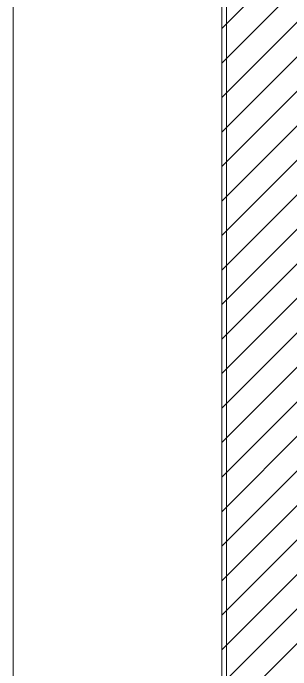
# Model space of a CAD drawing. Header units: millimetres. Extents: x 2518 to 53621, y 2061 to 18648.
# Drawn here: x 24833 to 25689, y 8827 to 10845 of the extents above; entities that cross this region are included whole.
import ezdxf

# ---------------------------------------------------------------- set-up
doc = ezdxf.new("R2010")
doc.units = ezdxf.units.MM
for name, color, linetype, lineweight in [('A-DETL', 7, 'Continuous', 9), ('A-DETL-6', 7, 'Continuous', 5), ('A-DETL-GENF', 7, 'Continuous', 9)]:
    doc.layers.add(name, color=color, linetype=linetype, lineweight=lineweight)

msp = doc.modelspace()

# ---------------------------------------------------------------- hatches: boundary and pattern name
at = {"layer": 'A-DETL-GENF'}
h = msp.add_hatch(dxfattribs=at)
h.set_pattern_fill('FP_13', color=256, style=0, pattern_type=2)
h.set_pattern_definition([(45, (18390.64, 0), (-53.033, 53.033), [])])
h.paths.add_polyline_path([(25634.2271, 8156.6045), (25755.2741, 8156.6045), (25755.2741, 13780.5878), (25475.8741, 13780.5878), (25475.8741, 8156.6045)])

# ---------------------------------------------------------------- linework, layer by layer
at = {"layer": 'A-DETL'}
for p, q in [((24833.3741, 14805.9378), (24833.3741, 6856.6045)), ((25475.8741, 13780.5878), (25475.8741, 8156.6045)), ((25475.8741, 7032.6545), (25475.8741, 13780.5878))]:
    msp.add_line(p, q, dxfattribs=at)
at = {"layer": 'A-DETL-6'}
for p, q in [((25475.8741, 8156.6045), (25475.8741, 13780.5878)), ((25490.6908, 13780.5878), (25490.6908, 8156.6045))]:
    msp.add_line(p, q, dxfattribs=at)

doc.saveas('drawing.dxf')
